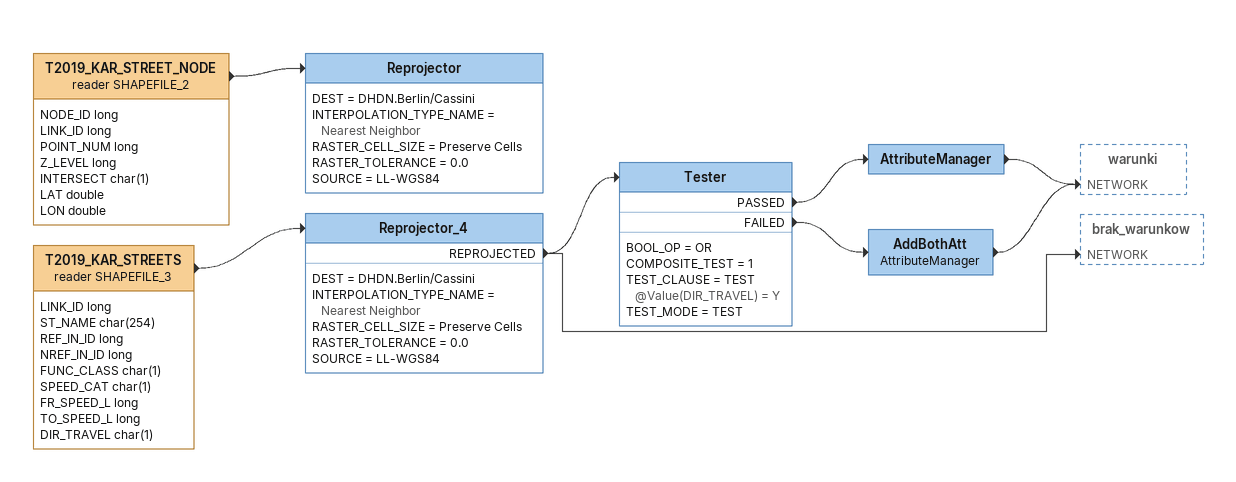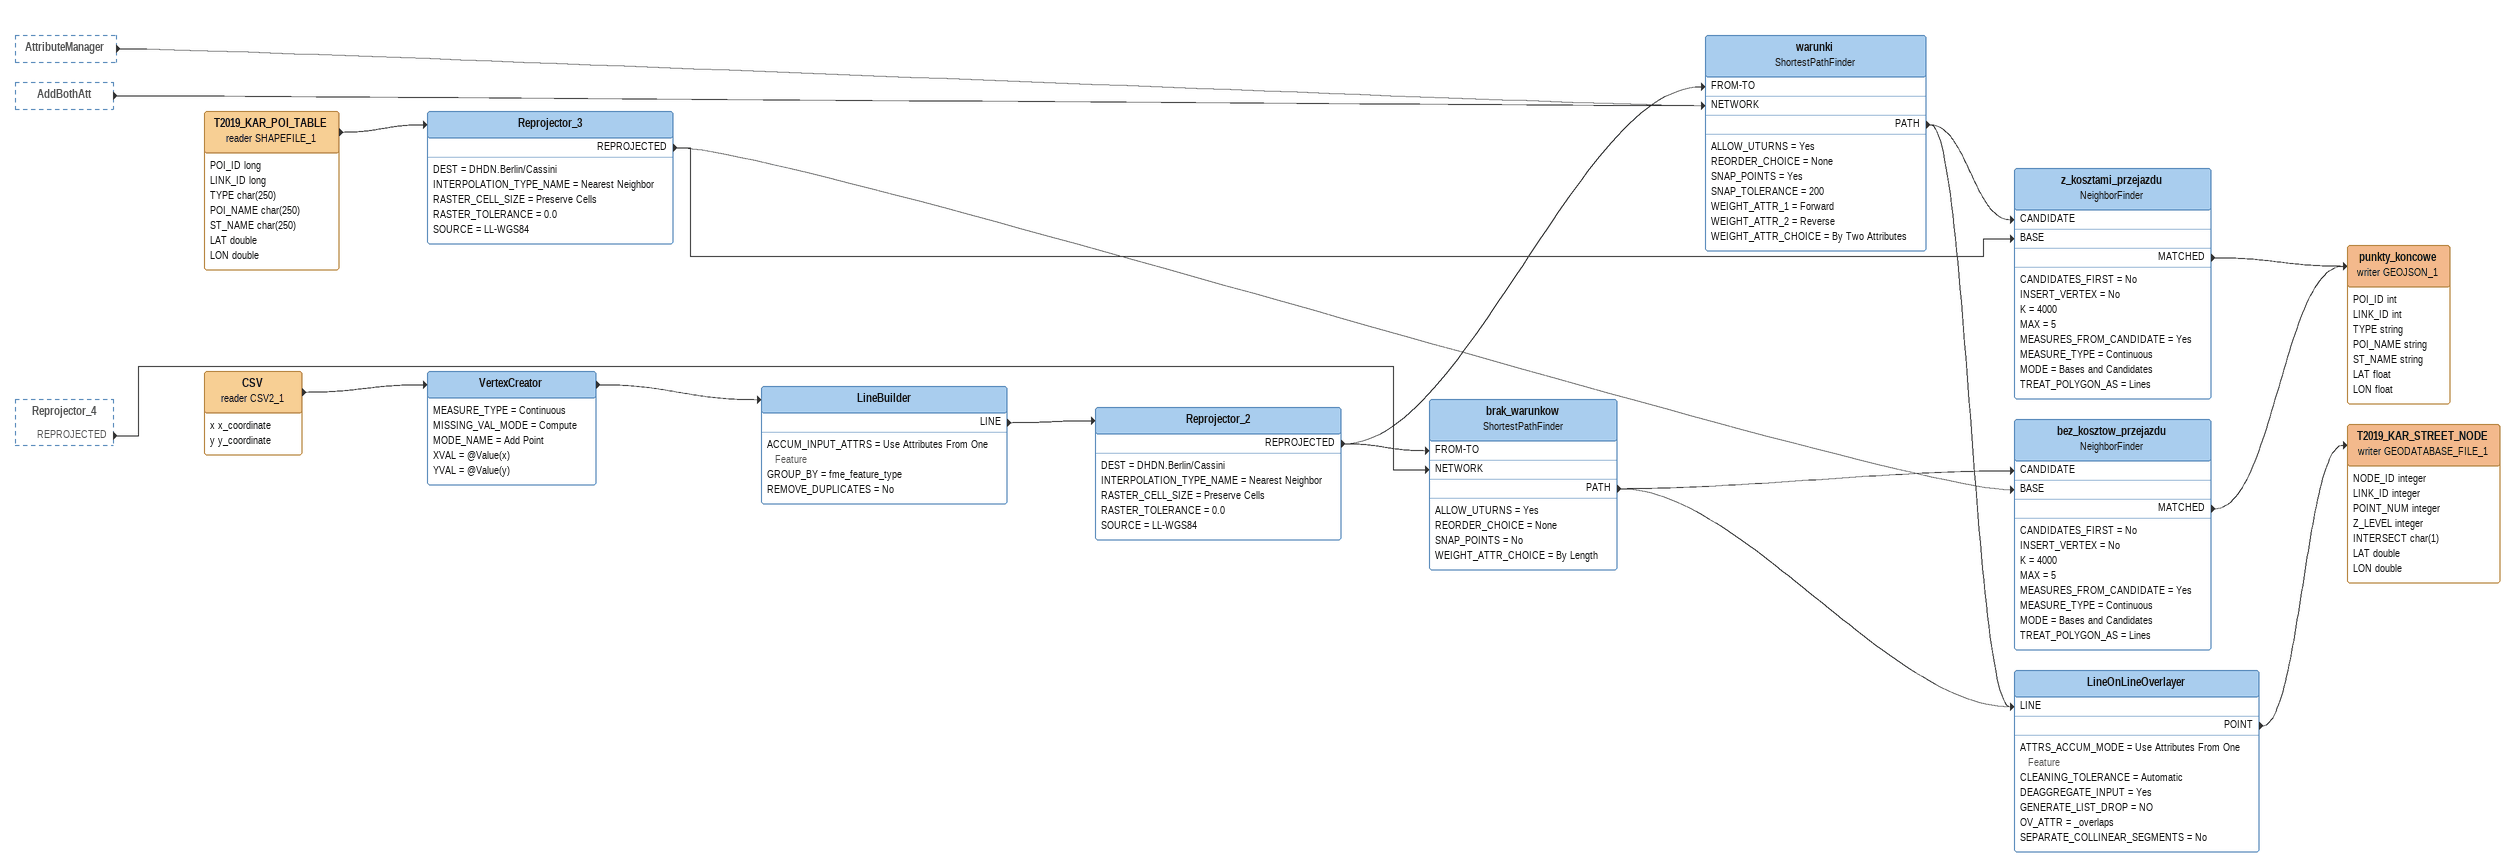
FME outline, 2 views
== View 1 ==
T2019_KAR_STREET_NODE (reader SHAPEFILE_2)
    attributes: NODE_ID long, LINK_ID long, POINT_NUM long, Z_LEVEL long, INTERSECT char(1), LAT double, LON double
    -> Reprojector
Reprojector
    DEST = DHDN.Berlin/Cassini
    INTERPOLATION_TYPE_NAME = Nearest Neighbor
    RASTER_CELL_SIZE = Preserve Cells
    RASTER_TOLERANCE = 0.0
    SOURCE = LL-WGS84
T2019_KAR_STREETS (reader SHAPEFILE_3)
    attributes: LINK_ID long, ST_NAME char(254), REF_IN_ID long, NREF_IN_ID long, FUNC_CLASS char(1), SPEED_CAT char(1), FR_SPEED_L long, TO_SPEED_L long, DIR_TRAVEL char(1)
    -> Reprojector_4
Reprojector_4
    DEST = DHDN.Berlin/Cassini
    INTERPOLATION_TYPE_NAME = Nearest Neighbor
    RASTER_CELL_SIZE = Preserve Cells
    RASTER_TOLERANCE = 0.0
    SOURCE = LL-WGS84
    REPROJECTED -> brak_warunkow [NETWORK]
    REPROJECTED -> Tester
Tester
    BOOL_OP = OR
    COMPOSITE_TEST = 1
    TEST_CLAUSE = TEST @Value(DIR_TRAVEL) = Y
    TEST_MODE = TEST
    PASSED -> AttributeManager
    FAILED -> AddBothAtt
AttributeManager
    -> warunki [NETWORK]
AddBothAtt: AttributeManager
    -> warunki [NETWORK]

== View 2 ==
AttributeManager [outside]
    -> warunki [NETWORK]
AddBothAtt [outside]
    -> warunki [NETWORK]
Reprojector_4 [outside]
    REPROJECTED -> brak_warunkow [NETWORK]
CSV (reader CSV2_1)
    attributes: x x_coordinate, y y_coordinate
    -> VertexCreator
VertexCreator
    MEASURE_TYPE = Continuous
    MISSING_VAL_MODE = Compute
    MODE_NAME = Add Point
    XVAL = @Value(x)
    YVAL = @Value(y)
    -> LineBuilder
LineBuilder
    ACCUM_INPUT_ATTRS = Use Attributes From One Feature
    GROUP_BY = fme_feature_type
    REMOVE_DUPLICATES = No
    LINE -> Reprojector_2
Reprojector_2
    DEST = DHDN.Berlin/Cassini
    INTERPOLATION_TYPE_NAME = Nearest Neighbor
    RASTER_CELL_SIZE = Preserve Cells
    RASTER_TOLERANCE = 0.0
    SOURCE = LL-WGS84
    REPROJECTED -> brak_warunkow [FROM-TO]
    REPROJECTED -> warunki [FROM-TO]
warunki: ShortestPathFinder
    ALLOW_UTURNS = Yes
    REORDER_CHOICE = None
    SNAP_POINTS = Yes
    SNAP_TOLERANCE = 200
    WEIGHT_ATTR_1 = Forward
    WEIGHT_ATTR_2 = Reverse
    WEIGHT_ATTR_CHOICE = By Two Attributes
    PATH -> z_kosztami_przejazdu [CANDIDATE]
    PATH -> LineOnLineOverlayer [LINE]
brak_warunkow: ShortestPathFinder
    ALLOW_UTURNS = Yes
    REORDER_CHOICE = None
    SNAP_POINTS = No
    WEIGHT_ATTR_CHOICE = By Length
    PATH -> bez_kosztow_przejazdu [CANDIDATE]
    PATH -> LineOnLineOverlayer [LINE]
LineOnLineOverlayer
    ATTRS_ACCUM_MODE = Use Attributes From One Feature
    CLEANING_TOLERANCE = Automatic
    DEAGGREGATE_INPUT = Yes
    GENERATE_LIST_DROP = NO
    OV_ATTR = _overlaps
    SEPARATE_COLLINEAR_SEGMENTS = No
    POINT -> T2019_KAR_STREET_NODE (writer GEODATABASE_FILE_1)
T2019_KAR_STREET_NODE (writer GEODATABASE_FILE_1)
    attributes: NODE_ID integer, LINK_ID integer, POINT_NUM integer, Z_LEVEL integer, INTERSECT char(1), LAT double, LON double
T2019_KAR_POI_TABLE (reader SHAPEFILE_1)
    attributes: POI_ID long, LINK_ID long, TYPE char(250), POI_NAME char(250), ST_NAME char(250), LAT double, LON double
    -> Reprojector_3
Reprojector_3
    DEST = DHDN.Berlin/Cassini
    INTERPOLATION_TYPE_NAME = Nearest Neighbor
    RASTER_CELL_SIZE = Preserve Cells
    RASTER_TOLERANCE = 0.0
    SOURCE = LL-WGS84
    REPROJECTED -> z_kosztami_przejazdu [BASE]
    REPROJECTED -> bez_kosztow_przejazdu [BASE]
z_kosztami_przejazdu: NeighborFinder
    CANDIDATES_FIRST = No
    INSERT_VERTEX = No
    K = 4000
    MAX = 5
    MEASURES_FROM_CANDIDATE = Yes
    MEASURE_TYPE = Continuous
    MODE = Bases and Candidates
    TREAT_POLYGON_AS = Lines
    MATCHED -> punkty_koncowe (writer GEOJSON_1)
bez_kosztow_przejazdu: NeighborFinder
    CANDIDATES_FIRST = No
    INSERT_VERTEX = No
    K = 4000
    MAX = 5
    MEASURES_FROM_CANDIDATE = Yes
    MEASURE_TYPE = Continuous
    MODE = Bases and Candidates
    TREAT_POLYGON_AS = Lines
    MATCHED -> punkty_koncowe (writer GEOJSON_1)
punkty_koncowe (writer GEOJSON_1)
    attributes: POI_ID int, LINK_ID int, TYPE string, POI_NAME string, ST_NAME string, LAT float, LON float
